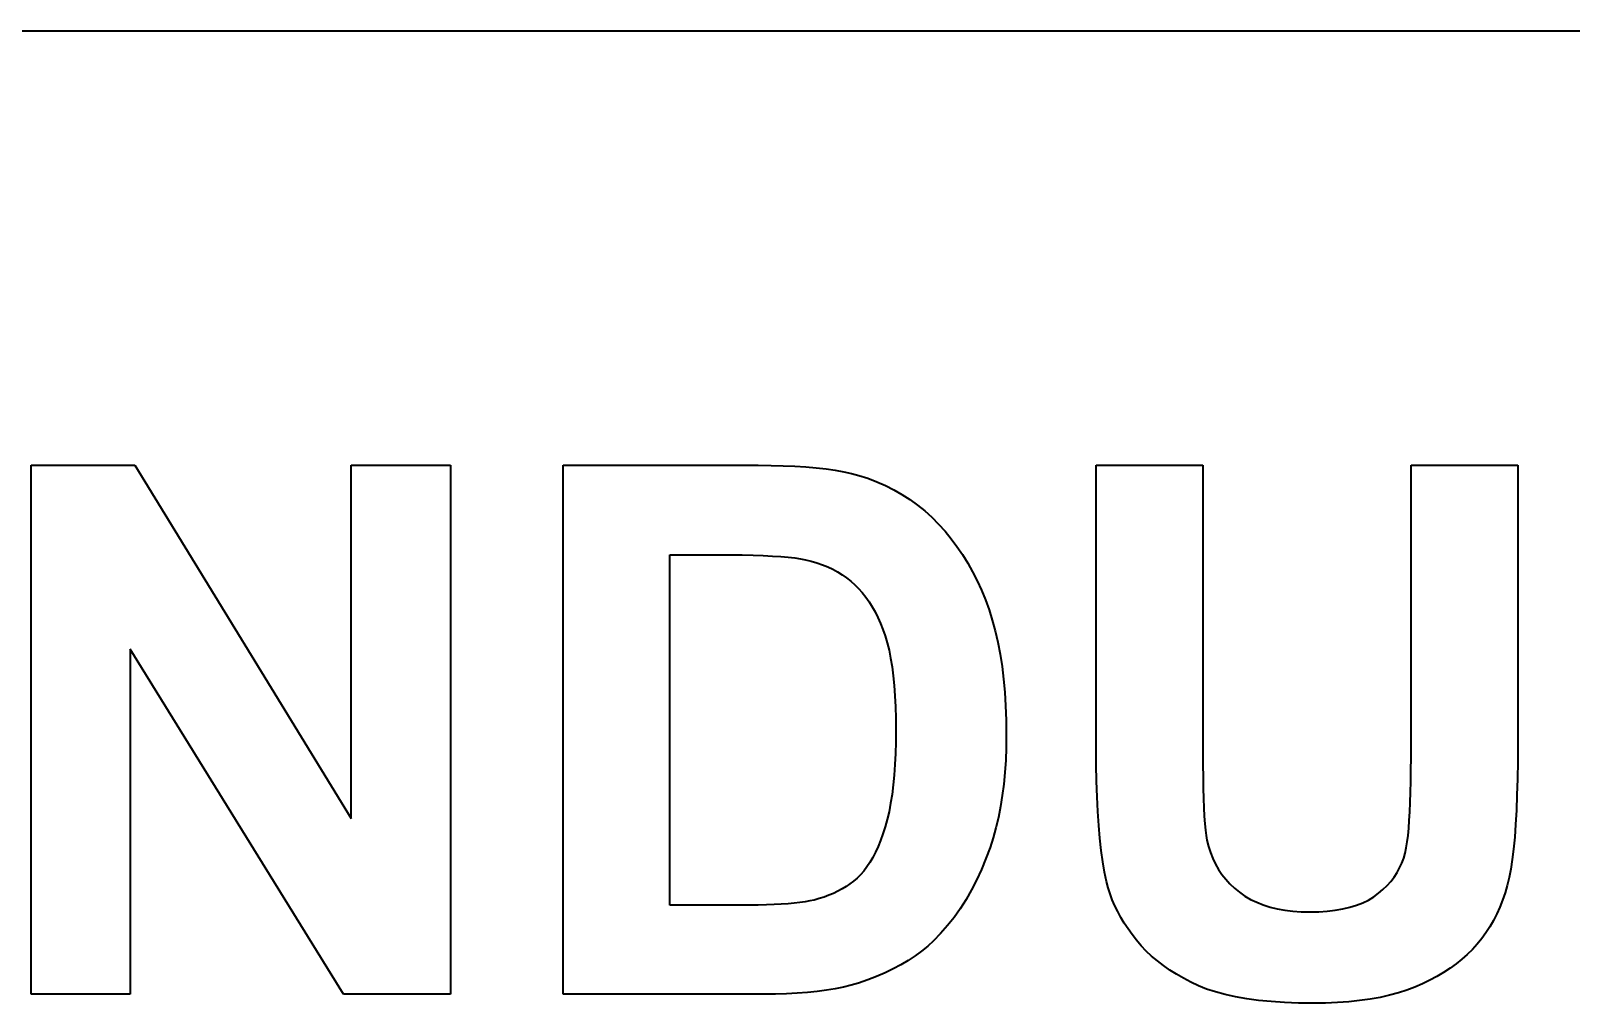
# Model space of a CAD drawing. Extents: x 23 to 587, y 4 to 413.
# Drawn here: x 250.54 to 253.453, y 166.205 to 168.044 of the extents above; entities that cross this region are included whole.
import ezdxf

# ---------------------------------------------------------------- set-up
doc = ezdxf.new("R2010")
doc.units = 0
doc.layers.get('0').update_dxf_attribs({"lineweight": 13})

# ---------------------------------------------------------------- blocks, each defined once
blk = doc.blocks.new('BLOCK7080')
at = {"color": 7, "lineweight": 35}
blk.add_line((-63, 55.05), (-17, 55.05), dxfattribs=at)
at = {"color": 7, "lineweight": 35, "ltscale": 0.009822}
blk.add_line((-36.1517, 53.4071), (-35.7588, 53.4071), dxfattribs=at)
at = {"color": 7, "lineweight": 35, "ltscale": 0.05}
for p, q in [((-36.1517, 51.4071), (-36.1517, 53.4071)), ((-34.5651, 53.4071), (-34.5651, 51.4071)), ((-34.1395, 51.4071), (-34.1395, 53.4071))]:
    blk.add_line(p, q, dxfattribs=at)
at = {"color": 7, "lineweight": 35, "ltscale": 0.039162}
blk.add_line((-35.7588, 53.4071), (-34.9403, 52.0715), dxfattribs=at)
at = {"color": 7, "lineweight": 35, "ltscale": 0.009379}
for p, q in [((-34.9403, 53.4071), (-34.5651, 53.4071)), ((-35.7766, 51.4071), (-36.1517, 51.4071))]:
    blk.add_line(p, q, dxfattribs=at)
at = {"color": 7, "lineweight": 35, "ltscale": 0.03339}
blk.add_line((-34.9403, 52.0715), (-34.9403, 53.4071), dxfattribs=at)
at = {"color": 7, "lineweight": 35, "ltscale": 0.018452}
blk.add_line((-34.1395, 53.4071), (-33.4014, 53.4071), dxfattribs=at)
at = {"color": 7, "lineweight": 35, "ltscale": 0.001219}
blk.add_line((-33.4014, 53.4071), (-33.3526, 53.4068), dxfattribs=at)
at = {"color": 7, "lineweight": 35, "ltscale": 0.00116}
blk.add_line((-33.3526, 53.4068), (-33.3063, 53.4056), dxfattribs=at)
at = {"color": 7, "lineweight": 35, "ltscale": 0.001101}
blk.add_line((-33.3063, 53.4056), (-33.2623, 53.4037), dxfattribs=at)
at = {"color": 7, "lineweight": 35, "ltscale": 0.001043}
for p, q in [((-33.2623, 53.4037), (-33.2206, 53.401)), ((-32.5945, 51.8011), (-32.6152, 51.7649))]:
    blk.add_line(p, q, dxfattribs=at)
at = {"color": 7, "lineweight": 35, "ltscale": 0.000984904}
blk.add_line((-33.2206, 53.401), (-33.1814, 53.3976), dxfattribs=at)
at = {"color": 7, "lineweight": 35, "ltscale": 0.000928018}
blk.add_line((-33.1814, 53.3976), (-33.1445, 53.3934), dxfattribs=at)
at = {"color": 7, "lineweight": 35, "ltscale": 0.000871311}
blk.add_line((-33.1445, 53.3934), (-33.11, 53.3884), dxfattribs=at)
at = {"color": 7, "lineweight": 35, "ltscale": 0.000816077}
blk.add_line((-33.11, 53.3884), (-33.0779, 53.3827), dxfattribs=at)
at = {"color": 7, "lineweight": 35, "ltscale": 0.000761026}
blk.add_line((-33.0779, 53.3827), (-33.0481, 53.3762), dxfattribs=at)
at = {"color": 7, "lineweight": 35, "ltscale": 0.000708415}
blk.add_line((-33.0481, 53.3762), (-33.0208, 53.3689), dxfattribs=at)
at = {"color": 7, "lineweight": 35, "ltscale": 0.010096}
for p, q in [((-32.1231, 53.4071), (-31.7193, 53.4071)), ((-30.9321, 53.4071), (-30.5283, 53.4071))]:
    blk.add_line(p, q, dxfattribs=at)
at = {"color": 7, "lineweight": 35, "ltscale": 0.026671}
blk.add_line((-32.1231, 52.3403), (-32.1231, 53.4071), dxfattribs=at)
at = {"color": 7, "lineweight": 35, "ltscale": 0.027081}
blk.add_line((-31.7193, 53.4071), (-31.7193, 52.3239), dxfattribs=at)
at = {"color": 7, "lineweight": 35, "ltscale": 0.02766}
blk.add_line((-30.9321, 52.3007), (-30.9321, 53.4071), dxfattribs=at)
at = {"color": 7, "lineweight": 35, "ltscale": 0.026262}
blk.add_line((-30.5283, 53.4071), (-30.5283, 52.3567), dxfattribs=at)
at = {"color": 7, "lineweight": 35, "ltscale": 0.00091129}
blk.add_line((-33.0208, 53.3689), (-32.9861, 53.3578), dxfattribs=at)
at = {"color": 7, "lineweight": 35, "ltscale": 0.000900549}
blk.add_line((-32.9861, 53.3578), (-32.9524, 53.345), dxfattribs=at)
at = {"color": 7, "lineweight": 35, "ltscale": 0.000892651}
blk.add_line((-32.9524, 53.345), (-32.9197, 53.3306), dxfattribs=at)
at = {"color": 7, "lineweight": 35, "ltscale": 0.000887114}
blk.add_line((-32.9197, 53.3306), (-32.888, 53.3146), dxfattribs=at)
at = {"color": 7, "lineweight": 35, "ltscale": 0.000883815}
blk.add_line((-32.888, 53.3146), (-32.8574, 53.297), dxfattribs=at)
at = {"color": 7, "lineweight": 35, "ltscale": 0.000883068}
blk.add_line((-32.8574, 53.297), (-32.8277, 53.2778), dxfattribs=at)
at = {"color": 7, "lineweight": 35, "ltscale": 0.000885116}
blk.add_line((-32.8277, 53.2778), (-32.7991, 53.2569), dxfattribs=at)
at = {"color": 7, "lineweight": 35, "ltscale": 0.000890272}
blk.add_line((-32.7991, 53.2569), (-32.7715, 53.2345), dxfattribs=at)
at = {"color": 7, "lineweight": 35, "ltscale": 0.000896678}
blk.add_line((-32.7715, 53.2345), (-32.7449, 53.2104), dxfattribs=at)
at = {"color": 7, "lineweight": 35, "ltscale": 0.000906317}
blk.add_line((-32.7449, 53.2104), (-32.7193, 53.1848), dxfattribs=at)
at = {"color": 7, "lineweight": 35, "ltscale": 0.000912295}
blk.add_line((-32.7193, 53.1848), (-32.6947, 53.1577), dxfattribs=at)
at = {"color": 7, "lineweight": 35, "ltscale": 0.000915649}
blk.add_line((-32.6947, 53.1577), (-32.6714, 53.1295), dxfattribs=at)
at = {"color": 7, "lineweight": 35, "ltscale": 0.000920405}
blk.add_line((-32.6714, 53.1295), (-32.6494, 53.1), dxfattribs=at)
at = {"color": 7, "lineweight": 35, "ltscale": 0.00092665}
blk.add_line((-32.6494, 53.1), (-32.6284, 53.0694), dxfattribs=at)
at = {"color": 7, "lineweight": 35, "ltscale": 0.004536}
blk.add_line((-33.7356, 53.0688), (-33.5542, 53.0688), dxfattribs=at)
at = {"color": 7, "lineweight": 35, "ltscale": 0.033117}
blk.add_line((-33.7356, 51.7441), (-33.7356, 53.0688), dxfattribs=at)
at = {"color": 7, "lineweight": 35, "ltscale": 0.001194}
blk.add_line((-33.5542, 53.0688), (-33.5064, 53.0686), dxfattribs=at)
at = {"color": 7, "lineweight": 35, "ltscale": 0.001113}
blk.add_line((-33.5064, 53.0686), (-33.4619, 53.068), dxfattribs=at)
at = {"color": 7, "lineweight": 35, "ltscale": 0.001032}
blk.add_line((-33.4619, 53.068), (-33.4206, 53.0671), dxfattribs=at)
at = {"color": 7, "lineweight": 35, "ltscale": 0.000950843}
blk.add_line((-33.4206, 53.0671), (-33.3826, 53.0657), dxfattribs=at)
at = {"color": 7, "lineweight": 35, "ltscale": 0.000870399}
blk.add_line((-33.3826, 53.0657), (-33.3478, 53.064), dxfattribs=at)
at = {"color": 7, "lineweight": 35, "ltscale": 0.000790254}
blk.add_line((-33.3478, 53.064), (-33.3163, 53.0619), dxfattribs=at)
at = {"color": 7, "lineweight": 35, "ltscale": 0.000709571}
blk.add_line((-33.3163, 53.0619), (-33.288, 53.0595), dxfattribs=at)
at = {"color": 7, "lineweight": 35, "ltscale": 0.000630071}
blk.add_line((-33.288, 53.0595), (-33.263, 53.0566), dxfattribs=at)
at = {"color": 7, "lineweight": 35, "ltscale": 0.000550831}
blk.add_line((-33.263, 53.0566), (-33.2412, 53.0533), dxfattribs=at)
at = {"color": 7, "lineweight": 35, "ltscale": 0.000472137}
blk.add_line((-33.2412, 53.0533), (-33.2227, 53.0497), dxfattribs=at)
at = {"color": 7, "lineweight": 35, "ltscale": 0.000572178}
blk.add_line((-33.2227, 53.0497), (-33.2004, 53.0444), dxfattribs=at)
at = {"color": 7, "lineweight": 35, "ltscale": 0.000558695}
blk.add_line((-33.2004, 53.0444), (-33.179, 53.0381), dxfattribs=at)
at = {"color": 7, "lineweight": 35, "ltscale": 0.000547083}
blk.add_line((-33.179, 53.0381), (-33.1583, 53.0309), dxfattribs=at)
at = {"color": 7, "lineweight": 35, "ltscale": 0.000535965}
blk.add_line((-33.1583, 53.0309), (-33.1384, 53.0229), dxfattribs=at)
at = {"color": 7, "lineweight": 35, "ltscale": 0.000527308}
blk.add_line((-33.1384, 53.0229), (-33.1193, 53.0139), dxfattribs=at)
at = {"color": 7, "lineweight": 35, "ltscale": 0.000935177}
blk.add_line((-32.6284, 53.0694), (-32.6088, 53.0376), dxfattribs=at)
at = {"color": 7, "lineweight": 35, "ltscale": 0.000945483}
blk.add_line((-32.6088, 53.0376), (-32.5903, 53.0046), dxfattribs=at)
at = {"color": 7, "lineweight": 35, "ltscale": 0.000519536}
blk.add_line((-33.1193, 53.0139), (-33.101, 53.004), dxfattribs=at)
at = {"color": 7, "lineweight": 35, "ltscale": 0.000513796}
blk.add_line((-33.101, 53.004), (-33.0835, 52.9933), dxfattribs=at)
at = {"color": 7, "lineweight": 35, "ltscale": 0.000509657}
blk.add_line((-33.0835, 52.9933), (-33.0668, 52.9816), dxfattribs=at)
at = {"color": 7, "lineweight": 35, "ltscale": 0.000507055}
blk.add_line((-33.0668, 52.9816), (-33.0509, 52.969), dxfattribs=at)
at = {"color": 7, "lineweight": 35, "ltscale": 0.000506345}
blk.add_line((-33.0509, 52.969), (-33.0358, 52.9556), dxfattribs=at)
at = {"color": 7, "lineweight": 35, "ltscale": 0.000957753}
blk.add_line((-32.5903, 53.0046), (-32.573, 52.9704), dxfattribs=at)
at = {"color": 7, "lineweight": 35, "ltscale": 0.000971527}
blk.add_line((-32.573, 52.9704), (-32.5569, 52.9351), dxfattribs=at)
at = {"color": 7, "lineweight": 35, "ltscale": 0.000510355}
blk.add_line((-33.0358, 52.9556), (-33.0213, 52.9411), dxfattribs=at)
at = {"color": 7, "lineweight": 35, "ltscale": 0.000518599}
blk.add_line((-33.0213, 52.9411), (-33.0076, 52.9256), dxfattribs=at)
at = {"color": 7, "lineweight": 35, "ltscale": 0.000529754}
blk.add_line((-33.0076, 52.9256), (-32.9945, 52.9089), dxfattribs=at)
at = {"color": 7, "lineweight": 35, "ltscale": 0.00054165}
blk.add_line((-32.9945, 52.9089), (-32.9821, 52.8912), dxfattribs=at)
at = {"color": 7, "lineweight": 35, "ltscale": 0.000987067}
blk.add_line((-32.5569, 52.9351), (-32.5419, 52.8985), dxfattribs=at)
at = {"color": 7, "lineweight": 35, "ltscale": 0.000555259}
blk.add_line((-32.9821, 52.8912), (-32.9703, 52.8724), dxfattribs=at)
at = {"color": 7, "lineweight": 35, "ltscale": 0.000570746}
blk.add_line((-32.9703, 52.8724), (-32.9591, 52.8524), dxfattribs=at)
at = {"color": 7, "lineweight": 35, "ltscale": 0.000586532}
blk.add_line((-32.9591, 52.8524), (-32.9487, 52.8314), dxfattribs=at)
at = {"color": 7, "lineweight": 35, "ltscale": 0.001004}
blk.add_line((-32.5419, 52.8985), (-32.5283, 52.8608), dxfattribs=at)
at = {"color": 7, "lineweight": 35, "ltscale": 0.001029}
blk.add_line((-32.5283, 52.8608), (-32.5158, 52.8215), dxfattribs=at)
at = {"color": 7, "lineweight": 35, "ltscale": 0.000604522}
blk.add_line((-32.9487, 52.8314), (-32.9388, 52.8093), dxfattribs=at)
at = {"color": 7, "lineweight": 35, "ltscale": 0.000623524}
blk.add_line((-32.9388, 52.8093), (-32.9297, 52.7861), dxfattribs=at)
at = {"color": 7, "lineweight": 35, "ltscale": 0.001062}
for p, q in [((-32.5158, 52.8215), (-32.5047, 52.7805)), ((-31.7186, 52.228), (-31.7179, 52.1856))]:
    blk.add_line(p, q, dxfattribs=at)
at = {"color": 7, "lineweight": 35, "ltscale": 0.000643529}
blk.add_line((-32.9297, 52.7861), (-32.9212, 52.7619), dxfattribs=at)
at = {"color": 7, "lineweight": 35, "ltscale": 0.000676204}
blk.add_line((-32.9212, 52.7619), (-32.9134, 52.7359), dxfattribs=at)
at = {"color": 7, "lineweight": 35, "ltscale": 0.000722406}
blk.add_line((-32.9134, 52.7359), (-32.9064, 52.7079), dxfattribs=at)
at = {"color": 7, "lineweight": 35, "ltscale": 0.001098}
blk.add_line((-32.5047, 52.7805), (-32.4949, 52.7377), dxfattribs=at)
at = {"color": 7, "lineweight": 35, "ltscale": 0.001135}
for p, q in [((-32.4949, 52.7377), (-32.4863, 52.6931)), ((-32.8802, 52.4058), (-32.8806, 52.3604))]:
    blk.add_line(p, q, dxfattribs=at)
at = {"color": 7, "lineweight": 35, "ltscale": 0.032606}
blk.add_line((-35.7766, 52.7114), (-35.7766, 51.4071), dxfattribs=at)
at = {"color": 7, "lineweight": 35, "ltscale": 0.038333}
blk.add_line((-34.9703, 51.4071), (-35.7766, 52.7114), dxfattribs=at)
at = {"color": 7, "lineweight": 35, "ltscale": 0.000771544}
blk.add_line((-32.9064, 52.7079), (-32.9003, 52.6777), dxfattribs=at)
at = {"color": 7, "lineweight": 35, "ltscale": 0.000819523}
blk.add_line((-32.9003, 52.6777), (-32.895, 52.6453), dxfattribs=at)
at = {"color": 7, "lineweight": 35, "ltscale": 0.001174}
blk.add_line((-32.4863, 52.6931), (-32.4791, 52.6467), dxfattribs=at)
at = {"color": 7, "lineweight": 35, "ltscale": 0.000870998}
blk.add_line((-32.895, 52.6453), (-32.8905, 52.6108), dxfattribs=at)
at = {"color": 7, "lineweight": 35, "ltscale": 0.001213}
blk.add_line((-32.4791, 52.6467), (-32.4733, 52.5986), dxfattribs=at)
at = {"color": 7, "lineweight": 35, "ltscale": 0.000921648}
blk.add_line((-32.8905, 52.6108), (-32.8868, 52.5741), dxfattribs=at)
at = {"color": 7, "lineweight": 35, "ltscale": 0.00097387}
blk.add_line((-32.8868, 52.5741), (-32.8839, 52.5352), dxfattribs=at)
at = {"color": 7, "lineweight": 35, "ltscale": 0.001254}
blk.add_line((-32.4733, 52.5986), (-32.4687, 52.5486), dxfattribs=at)
at = {"color": 7, "lineweight": 35, "ltscale": 0.001026}
blk.add_line((-32.8839, 52.5352), (-32.8819, 52.4942), dxfattribs=at)
at = {"color": 7, "lineweight": 35, "ltscale": 0.001296}
blk.add_line((-32.4687, 52.5486), (-32.4654, 52.4969), dxfattribs=at)
at = {"color": 7, "lineweight": 35, "ltscale": 0.001339}
blk.add_line((-32.4654, 52.4969), (-32.4634, 52.4434), dxfattribs=at)
at = {"color": 7, "lineweight": 35, "ltscale": 0.001079}
blk.add_line((-32.8819, 52.4942), (-32.8806, 52.4511), dxfattribs=at)
at = {"color": 7, "lineweight": 35, "ltscale": 0.001133}
blk.add_line((-32.8806, 52.4511), (-32.8802, 52.4058), dxfattribs=at)
at = {"color": 7, "lineweight": 35, "ltscale": 0.001383}
blk.add_line((-32.4634, 52.4434), (-32.4628, 52.388), dxfattribs=at)
at = {"color": 7, "lineweight": 35, "ltscale": 0.001218}
blk.add_line((-32.4628, 52.388), (-32.4634, 52.3393), dxfattribs=at)
at = {"color": 7, "lineweight": 35, "ltscale": 0.001087}
blk.add_line((-32.8806, 52.3604), (-32.8819, 52.3169), dxfattribs=at)
at = {"color": 7, "lineweight": 35, "ltscale": 0.001184}
blk.add_line((-32.4634, 52.3393), (-32.4652, 52.292), dxfattribs=at)
at = {"color": 7, "lineweight": 35, "ltscale": 0.001637}
blk.add_line((-32.1227, 52.2748), (-32.1231, 52.3403), dxfattribs=at)
at = {"color": 7, "lineweight": 35, "ltscale": 0.001244}
blk.add_line((-31.7193, 52.3239), (-31.7191, 52.2742), dxfattribs=at)
at = {"color": 7, "lineweight": 35, "ltscale": 0.001748}
blk.add_line((-30.5283, 52.3567), (-30.5286, 52.2868), dxfattribs=at)
at = {"color": 7, "lineweight": 35, "ltscale": 0.000991373}
blk.add_line((-32.8839, 52.2754), (-32.8868, 52.2359), dxfattribs=at)
at = {"color": 7, "lineweight": 35, "ltscale": 0.001039}
blk.add_line((-32.8819, 52.3169), (-32.8839, 52.2754), dxfattribs=at)
at = {"color": 7, "lineweight": 35, "ltscale": 0.001152}
blk.add_line((-32.4652, 52.292), (-32.4683, 52.246), dxfattribs=at)
at = {"color": 7, "lineweight": 35, "ltscale": 0.001556}
blk.add_line((-32.1215, 52.2126), (-32.1227, 52.2748), dxfattribs=at)
at = {"color": 7, "lineweight": 35, "ltscale": 0.001154}
blk.add_line((-31.7191, 52.2742), (-31.7186, 52.228), dxfattribs=at)
at = {"color": 7, "lineweight": 35, "ltscale": 0.001153}
for p, q in [((-30.9323, 52.2546), (-30.9321, 52.3007)), ((-32.1037, 51.9507), (-32.1088, 51.9965))]:
    blk.add_line(p, q, dxfattribs=at)
at = {"color": 7, "lineweight": 35, "ltscale": 0.001643}
blk.add_line((-30.5286, 52.2868), (-30.5296, 52.2211), dxfattribs=at)
at = {"color": 7, "lineweight": 35, "ltscale": 0.000944412}
blk.add_line((-32.8868, 52.2359), (-32.8905, 52.1983), dxfattribs=at)
at = {"color": 7, "lineweight": 35, "ltscale": 0.00112}
blk.add_line((-32.4683, 52.246), (-32.4726, 52.2014), dxfattribs=at)
at = {"color": 7, "lineweight": 35, "ltscale": 0.001474}
blk.add_line((-32.1195, 52.1537), (-32.1215, 52.2126), dxfattribs=at)
at = {"color": 7, "lineweight": 35, "ltscale": 0.001019}
blk.add_line((-30.9337, 52.1705), (-30.9328, 52.2112), dxfattribs=at)
at = {"color": 7, "lineweight": 35, "ltscale": 0.001086}
blk.add_line((-30.9328, 52.2112), (-30.9323, 52.2546), dxfattribs=at)
at = {"color": 7, "lineweight": 35, "ltscale": 0.001537}
blk.add_line((-30.5296, 52.2211), (-30.5312, 52.1596), dxfattribs=at)
at = {"color": 7, "lineweight": 35, "ltscale": 0.000852697}
blk.add_line((-32.895, 52.1626), (-32.9003, 52.1289), dxfattribs=at)
at = {"color": 7, "lineweight": 35, "ltscale": 0.000898992}
blk.add_line((-32.8905, 52.1983), (-32.895, 52.1626), dxfattribs=at)
at = {"color": 7, "lineweight": 35, "ltscale": 0.001061}
blk.add_line((-32.4781, 52.1582), (-32.4849, 52.1163), dxfattribs=at)
at = {"color": 7, "lineweight": 35, "ltscale": 0.00109}
blk.add_line((-32.4726, 52.2014), (-32.4781, 52.1582), dxfattribs=at)
at = {"color": 7, "lineweight": 35, "ltscale": 0.001393}
blk.add_line((-32.1167, 52.098), (-32.1195, 52.1537), dxfattribs=at)
at = {"color": 7, "lineweight": 35, "ltscale": 0.000972331}
blk.add_line((-31.7179, 52.1856), (-31.7168, 52.1467), dxfattribs=at)
at = {"color": 7, "lineweight": 35, "ltscale": 0.000881839}
blk.add_line((-31.7168, 52.1467), (-31.7155, 52.1114), dxfattribs=at)
at = {"color": 7, "lineweight": 35, "ltscale": 0.00095114}
blk.add_line((-30.9349, 52.1324), (-30.9337, 52.1705), dxfattribs=at)
at = {"color": 7, "lineweight": 35, "ltscale": 0.001432}
blk.add_line((-30.5312, 52.1596), (-30.5335, 52.1024), dxfattribs=at)
at = {"color": 7, "lineweight": 35, "ltscale": 0.000764673}
blk.add_line((-32.9064, 52.0971), (-32.9134, 52.0673), dxfattribs=at)
at = {"color": 7, "lineweight": 35, "ltscale": 0.000808965}
blk.add_line((-32.9003, 52.1289), (-32.9064, 52.0971), dxfattribs=at)
at = {"color": 7, "lineweight": 35, "ltscale": 0.001033}
blk.add_line((-32.4849, 52.1163), (-32.4929, 52.0758), dxfattribs=at)
at = {"color": 7, "lineweight": 35, "ltscale": 0.001313}
blk.add_line((-32.1132, 52.0456), (-32.1167, 52.098), dxfattribs=at)
at = {"color": 7, "lineweight": 35, "ltscale": 0.000790699}
blk.add_line((-31.7155, 52.1114), (-31.7139, 52.0798), dxfattribs=at)
at = {"color": 7, "lineweight": 35, "ltscale": 0.000817035}
blk.add_line((-30.9385, 52.0645), (-30.9365, 52.0971), dxfattribs=at)
at = {"color": 7, "lineweight": 35, "ltscale": 0.000883616}
blk.add_line((-30.9365, 52.0971), (-30.9349, 52.1324), dxfattribs=at)
at = {"color": 7, "lineweight": 35, "ltscale": 0.001327}
blk.add_line((-30.5335, 52.1024), (-30.5364, 52.0494), dxfattribs=at)
at = {"color": 7, "lineweight": 35, "ltscale": 0.000686184}
blk.add_line((-32.9212, 52.0395), (-32.9296, 52.0133), dxfattribs=at)
at = {"color": 7, "lineweight": 35, "ltscale": 0.000723108}
blk.add_line((-32.9134, 52.0673), (-32.9212, 52.0395), dxfattribs=at)
at = {"color": 7, "lineweight": 35, "ltscale": 0.000979903}
blk.add_line((-32.5021, 52.0366), (-32.5125, 51.9988), dxfattribs=at)
at = {"color": 7, "lineweight": 35, "ltscale": 0.001006}
for p, q in [((-32.4929, 52.0758), (-32.5021, 52.0366)), ((-31.5957, 51.3969), (-31.635, 51.4055))]:
    blk.add_line(p, q, dxfattribs=at)
at = {"color": 7, "lineweight": 35, "ltscale": 0.001232}
blk.add_line((-32.1088, 51.9965), (-32.1132, 52.0456), dxfattribs=at)
at = {"color": 7, "lineweight": 35, "ltscale": 0.000701327}
blk.add_line((-31.7139, 52.0798), (-31.7119, 52.0519), dxfattribs=at)
at = {"color": 7, "lineweight": 35, "ltscale": 0.000611436}
blk.add_line((-31.7119, 52.0519), (-31.7096, 52.0275), dxfattribs=at)
at = {"color": 7, "lineweight": 35, "ltscale": 0.000683779}
blk.add_line((-30.9434, 52.0074), (-30.9408, 52.0346), dxfattribs=at)
at = {"color": 7, "lineweight": 35, "ltscale": 0.00074989}
blk.add_line((-30.9408, 52.0346), (-30.9385, 52.0645), dxfattribs=at)
at = {"color": 7, "lineweight": 35, "ltscale": 0.001222}
blk.add_line((-30.5364, 52.0494), (-30.54, 52.0006), dxfattribs=at)
at = {"color": 7, "lineweight": 35, "ltscale": 0.000622543}
blk.add_line((-32.9385, 51.9888), (-32.9479, 51.9657), dxfattribs=at)
at = {"color": 7, "lineweight": 35, "ltscale": 0.000654035}
blk.add_line((-32.9296, 52.0133), (-32.9385, 51.9888), dxfattribs=at)
at = {"color": 7, "lineweight": 35, "ltscale": 0.0009557}
blk.add_line((-32.5125, 51.9988), (-32.5242, 51.9624), dxfattribs=at)
at = {"color": 7, "lineweight": 35, "ltscale": 0.000521952}
blk.add_line((-31.7096, 52.0275), (-31.7071, 52.0068), dxfattribs=at)
at = {"color": 7, "lineweight": 35, "ltscale": 0.000433142}
blk.add_line((-31.7071, 52.0068), (-31.7042, 51.9897), dxfattribs=at)
at = {"color": 7, "lineweight": 35, "ltscale": 0.000619723}
blk.add_line((-31.7042, 51.9897), (-31.6983, 51.9656), dxfattribs=at)
at = {"color": 7, "lineweight": 35, "ltscale": 0.000551975}
blk.add_line((-30.9498, 51.961), (-30.9464, 51.9829), dxfattribs=at)
at = {"color": 7, "lineweight": 35, "ltscale": 0.000617263}
blk.add_line((-30.9464, 51.9829), (-30.9434, 52.0074), dxfattribs=at)
at = {"color": 7, "lineweight": 35, "ltscale": 0.001118}
blk.add_line((-30.54, 52.0006), (-30.5443, 51.9561), dxfattribs=at)
at = {"color": 7, "lineweight": 35, "ltscale": 0.000536769}
blk.add_line((-32.9681, 51.924), (-32.9789, 51.9055), dxfattribs=at)
at = {"color": 7, "lineweight": 35, "ltscale": 0.000564716}
blk.add_line((-32.9577, 51.9441), (-32.9681, 51.924), dxfattribs=at)
at = {"color": 7, "lineweight": 35, "ltscale": 0.000593024}
blk.add_line((-32.9479, 51.9657), (-32.9577, 51.9441), dxfattribs=at)
at = {"color": 7, "lineweight": 35, "ltscale": 0.001112}
blk.add_line((-32.5398, 51.9196), (-32.5567, 51.8784), dxfattribs=at)
at = {"color": 7, "lineweight": 35, "ltscale": 0.00114}
blk.add_line((-32.5242, 51.9624), (-32.5398, 51.9196), dxfattribs=at)
at = {"color": 7, "lineweight": 35, "ltscale": 0.001075}
blk.add_line((-32.0977, 51.9081), (-32.1037, 51.9507), dxfattribs=at)
at = {"color": 7, "lineweight": 35, "ltscale": 0.000605993}
blk.add_line((-31.6983, 51.9656), (-31.691, 51.9425), dxfattribs=at)
at = {"color": 7, "lineweight": 35, "ltscale": 0.00059559}
blk.add_line((-31.691, 51.9425), (-31.6823, 51.9204), dxfattribs=at)
at = {"color": 7, "lineweight": 35, "ltscale": 0.000587092}
blk.add_line((-31.6823, 51.9204), (-31.672, 51.8992), dxfattribs=at)
at = {"color": 7, "lineweight": 35, "ltscale": 0.000503225}
blk.add_line((-30.9667, 51.9025), (-30.9597, 51.9214), dxfattribs=at)
at = {"color": 7, "lineweight": 35, "ltscale": 0.000507443}
blk.add_line((-30.9597, 51.9214), (-30.9541, 51.9409), dxfattribs=at)
at = {"color": 7, "lineweight": 35, "ltscale": 0.000514596}
blk.add_line((-30.9541, 51.9409), (-30.9498, 51.961), dxfattribs=at)
at = {"color": 7, "lineweight": 35, "ltscale": 0.00091325}
blk.add_line((-30.5492, 51.9158), (-30.5548, 51.8797), dxfattribs=at)
at = {"color": 7, "lineweight": 35, "ltscale": 0.001015}
blk.add_line((-30.5443, 51.9561), (-30.5492, 51.9158), dxfattribs=at)
at = {"color": 7, "lineweight": 35, "ltscale": 0.000445354}
blk.add_line((-33.0142, 51.8589), (-33.0269, 51.8464), dxfattribs=at)
at = {"color": 7, "lineweight": 35, "ltscale": 0.00046525}
blk.add_line((-33.0019, 51.8729), (-33.0142, 51.8589), dxfattribs=at)
at = {"color": 7, "lineweight": 35, "ltscale": 0.000486543}
blk.add_line((-32.9902, 51.8884), (-33.0019, 51.8729), dxfattribs=at)
at = {"color": 7, "lineweight": 35, "ltscale": 0.000510804}
blk.add_line((-32.9789, 51.9055), (-32.9902, 51.8884), dxfattribs=at)
at = {"color": 7, "lineweight": 35, "ltscale": 0.001088}
blk.add_line((-32.5567, 51.8784), (-32.575, 51.8389), dxfattribs=at)
at = {"color": 7, "lineweight": 35, "ltscale": 0.000996231}
blk.add_line((-32.091, 51.8688), (-32.0977, 51.9081), dxfattribs=at)
at = {"color": 7, "lineweight": 35, "ltscale": 0.000919604}
blk.add_line((-32.0835, 51.8328), (-32.091, 51.8688), dxfattribs=at)
at = {"color": 7, "lineweight": 35, "ltscale": 0.000582746}
blk.add_line((-31.672, 51.8992), (-31.6604, 51.879), dxfattribs=at)
at = {"color": 7, "lineweight": 35, "ltscale": 0.000581085}
blk.add_line((-31.6604, 51.879), (-31.6474, 51.8598), dxfattribs=at)
at = {"color": 7, "lineweight": 35, "ltscale": 0.000582629}
blk.add_line((-31.6474, 51.8598), (-31.6329, 51.8415), dxfattribs=at)
at = {"color": 7, "lineweight": 35, "ltscale": 0.000507631}
blk.add_line((-30.9961, 51.8498), (-30.9849, 51.8667), dxfattribs=at)
at = {"color": 7, "lineweight": 35, "ltscale": 0.000503265}
blk.add_line((-30.9849, 51.8667), (-30.9751, 51.8843), dxfattribs=at)
at = {"color": 7, "lineweight": 35, "ltscale": 0.000501639}
blk.add_line((-30.9751, 51.8843), (-30.9667, 51.9025), dxfattribs=at)
at = {"color": 7, "lineweight": 35, "ltscale": 0.000811494}
blk.add_line((-30.5548, 51.8797), (-30.561, 51.8478), dxfattribs=at)
at = {"color": 7, "lineweight": 35, "ltscale": 0.000461356}
blk.add_line((-33.1001, 51.7963), (-33.1167, 51.7883), dxfattribs=at)
at = {"color": 7, "lineweight": 35, "ltscale": 0.000454388}
blk.add_line((-33.0841, 51.805), (-33.1001, 51.7963), dxfattribs=at)
at = {"color": 7, "lineweight": 35, "ltscale": 0.000447878}
blk.add_line((-33.0688, 51.8143), (-33.0841, 51.805), dxfattribs=at)
at = {"color": 7, "lineweight": 35, "ltscale": 0.00044323}
blk.add_line((-33.0542, 51.8243), (-33.0688, 51.8143), dxfattribs=at)
at = {"color": 7, "lineweight": 35, "ltscale": 0.000439946}
blk.add_line((-33.0402, 51.835), (-33.0542, 51.8243), dxfattribs=at)
at = {"color": 7, "lineweight": 35, "ltscale": 0.000438254}
blk.add_line((-33.0269, 51.8464), (-33.0402, 51.835), dxfattribs=at)
at = {"color": 7, "lineweight": 35, "ltscale": 0.001064}
blk.add_line((-32.575, 51.8389), (-32.5945, 51.8011), dxfattribs=at)
at = {"color": 7, "lineweight": 35, "ltscale": 0.000596982}
blk.add_line((-32.0775, 51.8097), (-32.0835, 51.8328), dxfattribs=at)
at = {"color": 7, "lineweight": 35, "ltscale": 0.000599972}
blk.add_line((-32.0703, 51.7868), (-32.0775, 51.8097), dxfattribs=at)
at = {"color": 7, "lineweight": 35, "ltscale": 0.000588018}
blk.add_line((-31.6329, 51.8415), (-31.6169, 51.8242), dxfattribs=at)
at = {"color": 7, "lineweight": 35, "ltscale": 0.000595587}
blk.add_line((-31.6169, 51.8242), (-31.5996, 51.8079), dxfattribs=at)
at = {"color": 7, "lineweight": 35, "ltscale": 0.000606746}
blk.add_line((-31.5996, 51.8079), (-31.5808, 51.7926), dxfattribs=at)
at = {"color": 7, "lineweight": 35, "ltscale": 0.000552164}
blk.add_line((-31.0549, 51.7885), (-31.0381, 51.8028), dxfattribs=at)
at = {"color": 7, "lineweight": 35, "ltscale": 0.000537083}
blk.add_line((-31.0381, 51.8028), (-31.0227, 51.8179), dxfattribs=at)
at = {"color": 7, "lineweight": 35, "ltscale": 0.000524949}
blk.add_line((-31.0227, 51.8179), (-31.0087, 51.8335), dxfattribs=at)
at = {"color": 7, "lineweight": 35, "ltscale": 0.000514792}
blk.add_line((-31.0087, 51.8335), (-30.9961, 51.8498), dxfattribs=at)
at = {"color": 7, "lineweight": 35, "ltscale": 0.000737895}
blk.add_line((-30.5681, 51.8185), (-30.5763, 51.7902), dxfattribs=at)
at = {"color": 7, "lineweight": 35, "ltscale": 0.000752932}
blk.add_line((-30.561, 51.8478), (-30.5681, 51.8185), dxfattribs=at)
at = {"color": 7, "lineweight": 35, "ltscale": 0.007537}
blk.add_line((-33.4341, 51.7441), (-33.7356, 51.7441), dxfattribs=at)
at = {"color": 7, "lineweight": 35, "ltscale": 0.000822463}
blk.add_line((-33.4012, 51.7443), (-33.4341, 51.7441), dxfattribs=at)
at = {"color": 7, "lineweight": 35, "ltscale": 0.000775286}
blk.add_line((-33.3702, 51.7449), (-33.4012, 51.7443), dxfattribs=at)
at = {"color": 7, "lineweight": 35, "ltscale": 0.000728609}
blk.add_line((-33.3411, 51.7458), (-33.3702, 51.7449), dxfattribs=at)
at = {"color": 7, "lineweight": 35, "ltscale": 0.000682126}
blk.add_line((-33.3138, 51.7472), (-33.3411, 51.7458), dxfattribs=at)
at = {"color": 7, "lineweight": 35, "ltscale": 0.000635438}
blk.add_line((-33.2885, 51.7489), (-33.3138, 51.7472), dxfattribs=at)
at = {"color": 7, "lineweight": 35, "ltscale": 0.000589058}
blk.add_line((-33.265, 51.751), (-33.2885, 51.7489), dxfattribs=at)
at = {"color": 7, "lineweight": 35, "ltscale": 0.000543762}
blk.add_line((-33.2434, 51.7535), (-33.265, 51.751), dxfattribs=at)
at = {"color": 7, "lineweight": 35, "ltscale": 0.000497955}
blk.add_line((-33.2237, 51.7563), (-33.2434, 51.7535), dxfattribs=at)
at = {"color": 7, "lineweight": 35, "ltscale": 0.000452965}
blk.add_line((-33.2059, 51.7596), (-33.2237, 51.7563), dxfattribs=at)
at = {"color": 7, "lineweight": 35, "ltscale": 0.000408836}
blk.add_line((-33.1899, 51.7632), (-33.2059, 51.7596), dxfattribs=at)
at = {"color": 7, "lineweight": 35, "ltscale": 0.00050046}
blk.add_line((-33.1706, 51.7685), (-33.1899, 51.7632), dxfattribs=at)
at = {"color": 7, "lineweight": 35, "ltscale": 0.000489081}
blk.add_line((-33.152, 51.7744), (-33.1706, 51.7685), dxfattribs=at)
at = {"color": 7, "lineweight": 35, "ltscale": 0.000478899}
blk.add_line((-33.134, 51.781), (-33.152, 51.7744), dxfattribs=at)
at = {"color": 7, "lineweight": 35, "ltscale": 0.000469462}
blk.add_line((-33.1167, 51.7883), (-33.134, 51.781), dxfattribs=at)
at = {"color": 7, "lineweight": 35, "ltscale": 0.001024}
blk.add_line((-32.6152, 51.7649), (-32.6373, 51.7304), dxfattribs=at)
at = {"color": 7, "lineweight": 35, "ltscale": 0.000604462}
blk.add_line((-32.0619, 51.7641), (-32.0703, 51.7868), dxfattribs=at)
at = {"color": 7, "lineweight": 35, "ltscale": 0.00061103}
blk.add_line((-32.0523, 51.7417), (-32.0619, 51.7641), dxfattribs=at)
at = {"color": 7, "lineweight": 35, "ltscale": 0.000617639}
blk.add_line((-32.0416, 51.7194), (-32.0523, 51.7417), dxfattribs=at)
at = {"color": 7, "lineweight": 35, "ltscale": 0.000616657}
blk.add_line((-31.5808, 51.7926), (-31.5606, 51.7784), dxfattribs=at)
at = {"color": 7, "lineweight": 35, "ltscale": 0.000627035}
blk.add_line((-31.5606, 51.7784), (-31.5389, 51.7658), dxfattribs=at)
at = {"color": 7, "lineweight": 35, "ltscale": 0.000641169}
blk.add_line((-31.5389, 51.7658), (-31.5158, 51.7546), dxfattribs=at)
at = {"color": 7, "lineweight": 35, "ltscale": 0.00065871}
blk.add_line((-31.5158, 51.7546), (-31.4913, 51.745), dxfattribs=at)
at = {"color": 7, "lineweight": 35, "ltscale": 0.000680354}
blk.add_line((-31.4913, 51.745), (-31.4653, 51.7368), dxfattribs=at)
at = {"color": 7, "lineweight": 35, "ltscale": 0.0006558}
blk.add_line((-31.1633, 51.7358), (-31.1382, 51.7435), dxfattribs=at)
at = {"color": 7, "lineweight": 35, "ltscale": 0.000627993}
blk.add_line((-31.1382, 51.7435), (-31.1149, 51.7526), dxfattribs=at)
at = {"color": 7, "lineweight": 35, "ltscale": 0.000602582}
blk.add_line((-31.1149, 51.7526), (-31.0932, 51.7632), dxfattribs=at)
at = {"color": 7, "lineweight": 35, "ltscale": 0.00058233}
blk.add_line((-31.0932, 51.7632), (-31.0732, 51.7751), dxfattribs=at)
at = {"color": 7, "lineweight": 35, "ltscale": 0.000566752}
blk.add_line((-31.0732, 51.7751), (-31.0549, 51.7885), dxfattribs=at)
at = {"color": 7, "lineweight": 35, "ltscale": 0.000712222}
blk.add_line((-30.5856, 51.7628), (-30.596, 51.7362), dxfattribs=at)
at = {"color": 7, "lineweight": 35, "ltscale": 0.000723556}
blk.add_line((-30.5763, 51.7902), (-30.5856, 51.7628), dxfattribs=at)
at = {"color": 7, "lineweight": 35, "ltscale": 0.000992884}
blk.add_line((-32.6606, 51.6976), (-32.6853, 51.6664), dxfattribs=at)
at = {"color": 7, "lineweight": 35, "ltscale": 0.001007}
for p, q in [((-32.6373, 51.7304), (-32.6606, 51.6976)), ((-33.2534, 51.411), (-33.2937, 51.4088))]:
    blk.add_line(p, q, dxfattribs=at)
at = {"color": 7, "lineweight": 35, "ltscale": 0.000626736}
blk.add_line((-32.0296, 51.6973), (-32.0416, 51.7194), dxfattribs=at)
at = {"color": 7, "lineweight": 35, "ltscale": 0.000637465}
blk.add_line((-32.0166, 51.6755), (-32.0296, 51.6973), dxfattribs=at)
at = {"color": 7, "lineweight": 35, "ltscale": 0.000704992}
blk.add_line((-31.4653, 51.7368), (-31.4379, 51.7301), dxfattribs=at)
at = {"color": 7, "lineweight": 35, "ltscale": 0.000732179}
blk.add_line((-31.4379, 51.7301), (-31.4091, 51.7249), dxfattribs=at)
at = {"color": 7, "lineweight": 35, "ltscale": 0.000761785}
blk.add_line((-31.4091, 51.7249), (-31.3789, 51.7212), dxfattribs=at)
at = {"color": 7, "lineweight": 35, "ltscale": 0.000794254}
blk.add_line((-31.3789, 51.7212), (-31.3472, 51.7189), dxfattribs=at)
at = {"color": 7, "lineweight": 35, "ltscale": 0.000828003}
blk.add_line((-31.3472, 51.7189), (-31.3141, 51.7182), dxfattribs=at)
at = {"color": 7, "lineweight": 35, "ltscale": 0.000838659}
blk.add_line((-31.3141, 51.7182), (-31.2805, 51.7189), dxfattribs=at)
at = {"color": 7, "lineweight": 35, "ltscale": 0.000797864}
blk.add_line((-31.2805, 51.7189), (-31.2487, 51.721), dxfattribs=at)
at = {"color": 7, "lineweight": 35, "ltscale": 0.000758863}
blk.add_line((-31.2487, 51.721), (-31.2185, 51.7245), dxfattribs=at)
at = {"color": 7, "lineweight": 35, "ltscale": 0.000721979}
blk.add_line((-31.2185, 51.7245), (-31.1901, 51.7294), dxfattribs=at)
at = {"color": 7, "lineweight": 35, "ltscale": 0.000687485}
blk.add_line((-31.1901, 51.7294), (-31.1633, 51.7358), dxfattribs=at)
at = {"color": 7, "lineweight": 35, "ltscale": 0.00068503}
blk.add_line((-30.6202, 51.686), (-30.6339, 51.6623), dxfattribs=at)
at = {"color": 7, "lineweight": 35, "ltscale": 0.000692485}
blk.add_line((-30.6076, 51.7107), (-30.6202, 51.686), dxfattribs=at)
at = {"color": 7, "lineweight": 35, "ltscale": 0.00070068}
blk.add_line((-30.596, 51.7362), (-30.6076, 51.7107), dxfattribs=at)
at = {"color": 7, "lineweight": 35, "ltscale": 0.000973281}
blk.add_line((-32.7112, 51.6369), (-32.7384, 51.6091), dxfattribs=at)
at = {"color": 7, "lineweight": 35, "ltscale": 0.00098178}
blk.add_line((-32.6853, 51.6664), (-32.7112, 51.6369), dxfattribs=at)
at = {"color": 7, "lineweight": 35, "ltscale": 0.000648353}
blk.add_line((-32.0023, 51.6538), (-32.0166, 51.6755), dxfattribs=at)
at = {"color": 7, "lineweight": 35, "ltscale": 0.000659995}
blk.add_line((-31.9869, 51.6324), (-32.0023, 51.6538), dxfattribs=at)
at = {"color": 7, "lineweight": 35, "ltscale": 0.000674555}
blk.add_line((-31.9703, 51.6111), (-31.9869, 51.6324), dxfattribs=at)
at = {"color": 7, "lineweight": 35, "ltscale": 0.000676233}
blk.add_line((-30.6487, 51.6396), (-30.6647, 51.6177), dxfattribs=at)
at = {"color": 7, "lineweight": 35, "ltscale": 0.000679303}
blk.add_line((-30.6339, 51.6623), (-30.6487, 51.6396), dxfattribs=at)
at = {"color": 7, "lineweight": 35, "ltscale": 0.00076739}
blk.add_line((-32.7833, 51.5699), (-32.808, 51.5517), dxfattribs=at)
at = {"color": 7, "lineweight": 35, "ltscale": 0.000751488}
blk.add_line((-32.7601, 51.589), (-32.7833, 51.5699), dxfattribs=at)
at = {"color": 7, "lineweight": 35, "ltscale": 0.000738919}
blk.add_line((-32.7384, 51.6091), (-32.7601, 51.589), dxfattribs=at)
at = {"color": 7, "lineweight": 35, "ltscale": 0.000683618}
blk.add_line((-31.9525, 51.5903), (-31.9703, 51.6111), dxfattribs=at)
at = {"color": 7, "lineweight": 35, "ltscale": 0.000689914}
blk.add_line((-31.9334, 51.5704), (-31.9525, 51.5903), dxfattribs=at)
at = {"color": 7, "lineweight": 35, "ltscale": 0.000697829}
blk.add_line((-31.9131, 51.5512), (-31.9334, 51.5704), dxfattribs=at)
at = {"color": 7, "lineweight": 35, "ltscale": 0.000682452}
blk.add_line((-30.6999, 51.5767), (-30.7193, 51.5575), dxfattribs=at)
at = {"color": 7, "lineweight": 35, "ltscale": 0.00067676}
blk.add_line((-30.6817, 51.5968), (-30.6999, 51.5767), dxfattribs=at)
at = {"color": 7, "lineweight": 35, "ltscale": 0.00067491}
blk.add_line((-30.6647, 51.6177), (-30.6817, 51.5968), dxfattribs=at)
at = {"color": 7, "lineweight": 35, "ltscale": 0.000824609}
blk.add_line((-32.8618, 51.518), (-32.8909, 51.5025), dxfattribs=at)
at = {"color": 7, "lineweight": 35, "ltscale": 0.000803594}
blk.add_line((-32.8342, 51.5344), (-32.8618, 51.518), dxfattribs=at)
at = {"color": 7, "lineweight": 35, "ltscale": 0.000784303}
blk.add_line((-32.808, 51.5517), (-32.8342, 51.5344), dxfattribs=at)
at = {"color": 7, "lineweight": 35, "ltscale": 0.00070758}
blk.add_line((-31.8916, 51.5328), (-31.9131, 51.5512), dxfattribs=at)
at = {"color": 7, "lineweight": 35, "ltscale": 0.000719377}
blk.add_line((-31.8688, 51.5153), (-31.8916, 51.5328), dxfattribs=at)
at = {"color": 7, "lineweight": 35, "ltscale": 0.000732957}
blk.add_line((-31.8448, 51.4985), (-31.8688, 51.5153), dxfattribs=at)
at = {"color": 7, "lineweight": 35, "ltscale": 0.000709589}
blk.add_line((-30.7616, 51.5216), (-30.7846, 51.5049), dxfattribs=at)
at = {"color": 7, "lineweight": 35, "ltscale": 0.000698832}
blk.add_line((-30.7399, 51.5391), (-30.7616, 51.5216), dxfattribs=at)
at = {"color": 7, "lineweight": 35, "ltscale": 0.000689481}
blk.add_line((-30.7193, 51.5575), (-30.7399, 51.5391), dxfattribs=at)
at = {"color": 7, "lineweight": 35, "ltscale": 0.000719759}
blk.add_line((-33.0221, 51.4494), (-33.0498, 51.4414), dxfattribs=at)
at = {"color": 7, "lineweight": 35, "ltscale": 0.000924279}
blk.add_line((-32.9871, 51.4613), (-33.0221, 51.4494), dxfattribs=at)
at = {"color": 7, "lineweight": 35, "ltscale": 0.000897615}
blk.add_line((-32.9536, 51.4742), (-32.9871, 51.4613), dxfattribs=at)
at = {"color": 7, "lineweight": 35, "ltscale": 0.000871274}
blk.add_line((-32.9215, 51.4879), (-32.9536, 51.4742), dxfattribs=at)
at = {"color": 7, "lineweight": 35, "ltscale": 0.000847639}
blk.add_line((-32.8909, 51.5025), (-32.9215, 51.4879), dxfattribs=at)
at = {"color": 7, "lineweight": 35, "ltscale": 0.000747256}
blk.add_line((-31.8195, 51.4825), (-31.8448, 51.4985), dxfattribs=at)
at = {"color": 7, "lineweight": 35, "ltscale": 0.000763828}
blk.add_line((-31.793, 51.4673), (-31.8195, 51.4825), dxfattribs=at)
at = {"color": 7, "lineweight": 35, "ltscale": 0.000781776}
blk.add_line((-31.7653, 51.4528), (-31.793, 51.4673), dxfattribs=at)
at = {"color": 7, "lineweight": 35, "ltscale": 0.000800351}
blk.add_line((-31.7363, 51.4392), (-31.7653, 51.4528), dxfattribs=at)
at = {"color": 7, "lineweight": 35, "ltscale": 0.000769106}
blk.add_line((-30.8605, 51.4597), (-30.8882, 51.4463), dxfattribs=at)
at = {"color": 7, "lineweight": 35, "ltscale": 0.000751977}
blk.add_line((-30.834, 51.4739), (-30.8605, 51.4597), dxfattribs=at)
at = {"color": 7, "lineweight": 35, "ltscale": 0.000735863}
blk.add_line((-30.8087, 51.489), (-30.834, 51.4739), dxfattribs=at)
at = {"color": 7, "lineweight": 35, "ltscale": 0.000722626}
blk.add_line((-30.7846, 51.5049), (-30.8087, 51.489), dxfattribs=at)
at = {"color": 7, "lineweight": 35, "ltscale": 0.01013}
blk.add_line((-34.5651, 51.4071), (-34.9703, 51.4071), dxfattribs=at)
at = {"color": 7, "lineweight": 35, "ltscale": 0.018998}
blk.add_line((-33.3795, 51.4071), (-34.1395, 51.4071), dxfattribs=at)
at = {"color": 7, "lineweight": 35, "ltscale": 0.001096}
blk.add_line((-33.3357, 51.4076), (-33.3795, 51.4071), dxfattribs=at)
at = {"color": 7, "lineweight": 35, "ltscale": 0.001052}
blk.add_line((-33.2937, 51.4088), (-33.3357, 51.4076), dxfattribs=at)
at = {"color": 7, "lineweight": 35, "ltscale": 0.000964144}
blk.add_line((-33.215, 51.4139), (-33.2534, 51.411), dxfattribs=at)
at = {"color": 7, "lineweight": 35, "ltscale": 0.000920775}
blk.add_line((-33.1783, 51.4177), (-33.215, 51.4139), dxfattribs=at)
at = {"color": 7, "lineweight": 35, "ltscale": 0.000879059}
blk.add_line((-33.1435, 51.4224), (-33.1783, 51.4177), dxfattribs=at)
at = {"color": 7, "lineweight": 35, "ltscale": 0.000837239}
blk.add_line((-33.1104, 51.4279), (-33.1435, 51.4224), dxfattribs=at)
at = {"color": 7, "lineweight": 35, "ltscale": 0.000797206}
blk.add_line((-33.0792, 51.4342), (-33.1104, 51.4279), dxfattribs=at)
at = {"color": 7, "lineweight": 35, "ltscale": 0.000757557}
blk.add_line((-33.0498, 51.4414), (-33.0792, 51.4342), dxfattribs=at)
at = {"color": 7, "lineweight": 35, "ltscale": 0.000836094}
blk.add_line((-31.7053, 51.4266), (-31.7363, 51.4392), dxfattribs=at)
at = {"color": 7, "lineweight": 35, "ltscale": 0.000889904}
blk.add_line((-31.6716, 51.4154), (-31.7053, 51.4266), dxfattribs=at)
at = {"color": 7, "lineweight": 35, "ltscale": 0.000946311}
blk.add_line((-31.635, 51.4055), (-31.6716, 51.4154), dxfattribs=at)
at = {"color": 7, "lineweight": 35, "ltscale": 0.001067}
blk.add_line((-31.5537, 51.3896), (-31.5957, 51.3969), dxfattribs=at)
at = {"color": 7, "lineweight": 35, "ltscale": 0.001131}
blk.add_line((-31.5088, 51.3836), (-31.5537, 51.3896), dxfattribs=at)
at = {"color": 7, "lineweight": 35, "ltscale": 0.00095392}
blk.add_line((-31.0493, 51.3949), (-31.0869, 51.3882), dxfattribs=at)
at = {"color": 7, "lineweight": 35, "ltscale": 0.000915562}
blk.add_line((-31.0136, 51.4028), (-31.0493, 51.3949), dxfattribs=at)
at = {"color": 7, "lineweight": 35, "ltscale": 0.000879639}
blk.add_line((-30.9796, 51.4119), (-31.0136, 51.4028), dxfattribs=at)
at = {"color": 7, "lineweight": 35, "ltscale": 0.000844462}
blk.add_line((-30.9474, 51.4222), (-30.9796, 51.4119), dxfattribs=at)
at = {"color": 7, "lineweight": 35, "ltscale": 0.000812062}
blk.add_line((-30.9171, 51.4338), (-30.9474, 51.4222), dxfattribs=at)
at = {"color": 7, "lineweight": 35, "ltscale": 0.000786926}
blk.add_line((-30.8882, 51.4463), (-30.9171, 51.4338), dxfattribs=at)
at = {"color": 7, "lineweight": 35, "ltscale": 0.001196}
blk.add_line((-31.4612, 51.379), (-31.5088, 51.3836), dxfattribs=at)
at = {"color": 7, "lineweight": 35, "ltscale": 0.001262}
blk.add_line((-31.4108, 51.3757), (-31.4612, 51.379), dxfattribs=at)
at = {"color": 7, "lineweight": 35, "ltscale": 0.001329}
blk.add_line((-31.3577, 51.3737), (-31.4108, 51.3757), dxfattribs=at)
at = {"color": 7, "lineweight": 35, "ltscale": 0.001398}
blk.add_line((-31.3018, 51.373), (-31.3577, 51.3737), dxfattribs=at)
at = {"color": 7, "lineweight": 35, "ltscale": 0.001164}
blk.add_line((-31.2552, 51.3736), (-31.3018, 51.373), dxfattribs=at)
at = {"color": 7, "lineweight": 35, "ltscale": 0.001121}
blk.add_line((-31.2104, 51.3755), (-31.2552, 51.3736), dxfattribs=at)
at = {"color": 7, "lineweight": 35, "ltscale": 0.001077}
blk.add_line((-31.1675, 51.3785), (-31.2104, 51.3755), dxfattribs=at)
at = {"color": 7, "lineweight": 35, "ltscale": 0.001035}
blk.add_line((-31.1263, 51.3828), (-31.1675, 51.3785), dxfattribs=at)
at = {"color": 7, "lineweight": 35, "ltscale": 0.000994002}
blk.add_line((-31.0869, 51.3882), (-31.1263, 51.3828), dxfattribs=at)

msp = doc.modelspace()

# ---------------------------------------------------------------- block references
at = {"lineweight": 0, "xscale": 0.5, "yscale": 0.5, "zscale": 0.5}
msp.add_blockref('BLOCK7080', (268.6158, 140.5185), dxfattribs=at)

doc.saveas('drawing.dxf')
